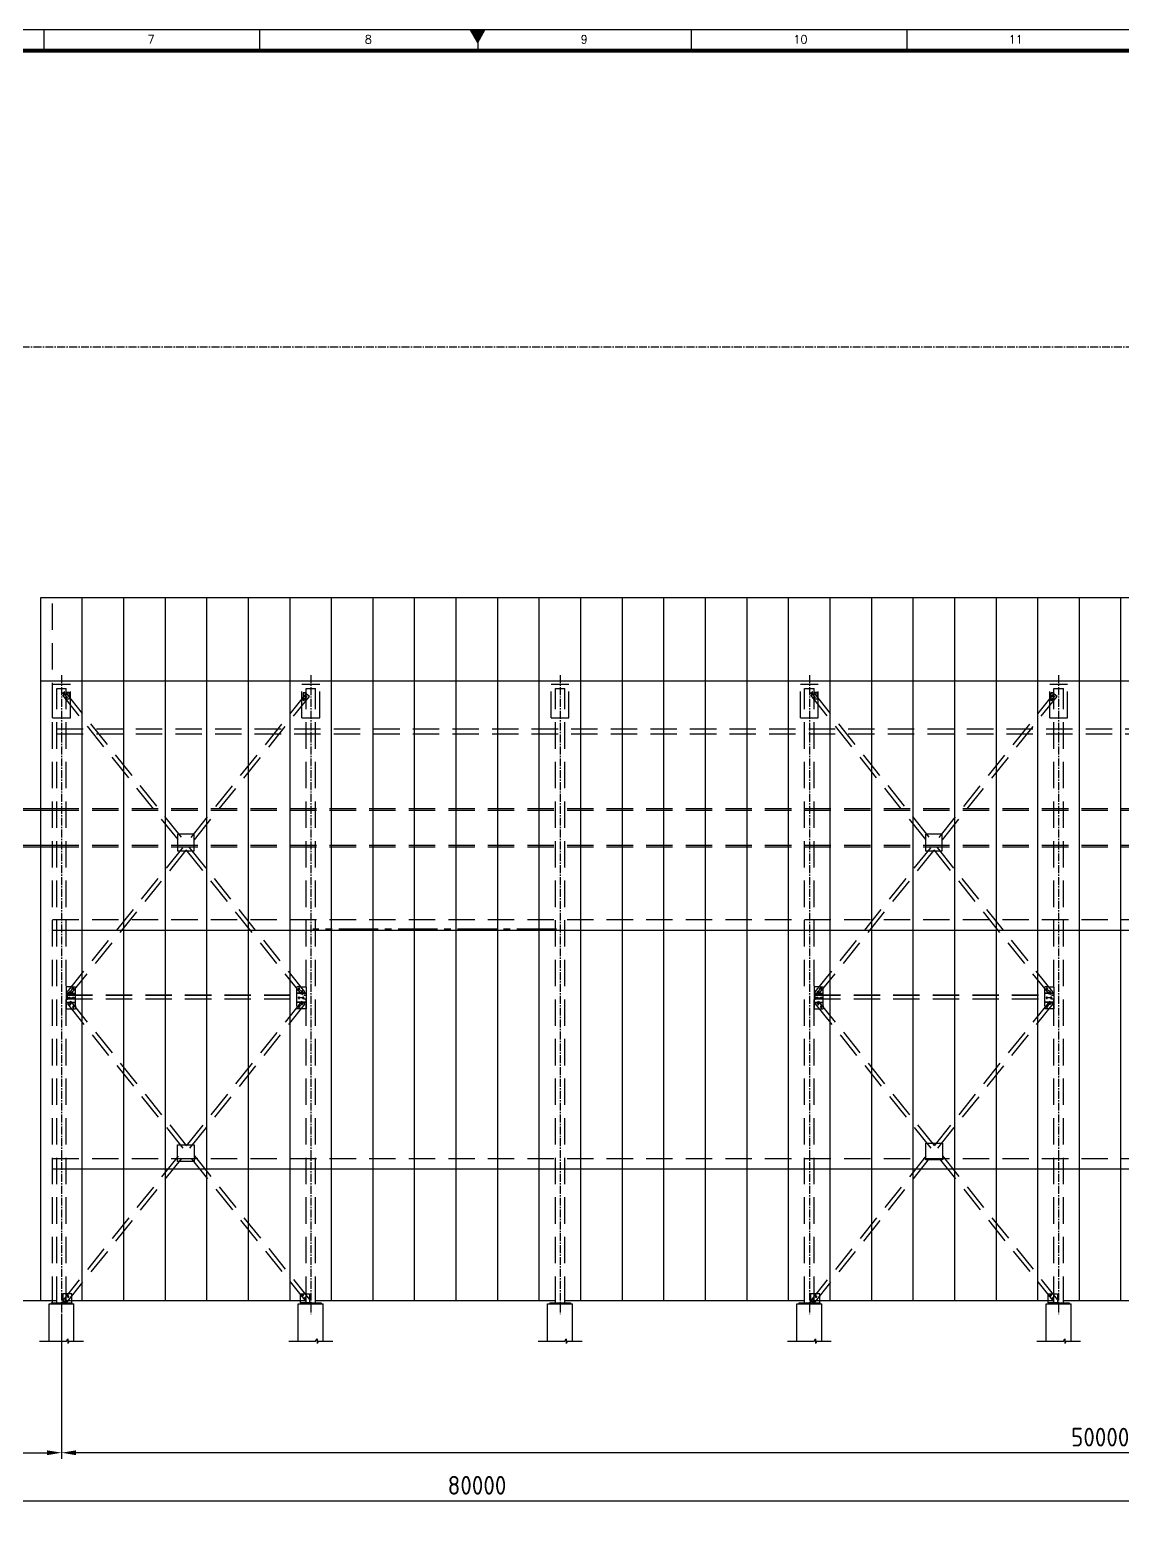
# Model space of a CAD drawing. Header units: millimetres. Extents: x -1055 to 11244, y -20673 to 2560.
# Drawn here: x 229.7 to 492.6, y 2196.6 to 2557.1 of the extents above; entities that cross this region are included whole.
import ezdxf
from ezdxf.enums import TextEntityAlignment as Align

# ---------------------------------------------------------------- set-up
doc = ezdxf.new("R2010")
doc.units = ezdxf.units.MM
doc.linetypes.add('CENTER2', pattern=[28.575, 19.05, -3.175, 3.175, -3.175])
doc.linetypes.add('DASHED2', pattern=[9.525, 6.35, -3.175])
for name, color, linetype in [('BORDER', 6, 'Continuous'), ('MAIN-1', 7, 'Continuous'), ('MAIN-2', 7, 'Continuous')]:
    doc.layers.add(name, color=color, linetype=linetype)
doc.styles.add('ACISOTS', font='isocp.shx')
doc.styles.add('ROMANS', font='romans.shx', dxfattribs={"width": 0.8})
doc.styles.get("Standard").update_dxf_attribs({"font": 'arial.ttf'})
doc.dimstyles.new('ISO-25', dxfattribs={"dimtxt": 4, "dimasz": 3.5, "dimexe": 1.5, "dimexo": 1.5, "dimgap": 1.5, "dimtad": 1, "dimtxsty": 'Standard', "dimcen": 0, "dimadec": 0, "dimazin": 0, "dimtfac": 1, "dimtmove": 0, "dimatfit": 3, "dimfxl": 1, "dimarcsym": 0})

# ---------------------------------------------------------------- blocks, each defined once
blk = doc.blocks.new('*D27768')
at = {"color": 0, "lineweight": -2}
for p, q in [((237.31, 2246.49), (237.31, 2213.18)), ((737.31, 2246.49), (737.31, 2213.18)), ((733.81, 2214.68), (240.81, 2214.68))]:
    blk.add_line(p, q, dxfattribs=at)
at = {"color": 0}
for points in [[(240.81, 2215.26), (240.81, 2214.09), (237.31, 2214.68)], [(733.81, 2214.09), (733.81, 2215.26), (737.31, 2214.68)]]:
    blk.add_solid(points, dxfattribs=at)
at = {"layer": 'Defpoints', "color": 0}
for p in [(237.31, 2247.99), (737.31, 2247.99), (237.31, 2214.68)]:
    blk.add_point(p, dxfattribs=at)
at = {"color": 0, "insert": (487.31, 2218.43), "char_height": 4.5, "attachment_point": 5, "style": 'ACISOTS'}
blk.add_mtext('50000', dxfattribs=at)
blk = doc.blocks.new('*D27769')
at = {"color": 0, "lineweight": -2}
for p, q in [((-62.69, 2246.49), (-62.69, 2213.18)), ((237.31, 2246.49), (237.31, 2213.18)), ((-59.19, 2214.68), (233.81, 2214.68))]:
    blk.add_line(p, q, dxfattribs=at)
at = {"color": 0}
for points in [[(-59.19, 2215.26), (-59.19, 2214.09), (-62.69, 2214.68)], [(233.81, 2214.09), (233.81, 2215.26), (237.31, 2214.68)]]:
    blk.add_solid(points, dxfattribs=at)
at = {"layer": 'Defpoints', "color": 0}
for p in [(-62.69, 2247.99), (237.31, 2247.99), (237.31, 2214.68)]:
    blk.add_point(p, dxfattribs=at)
at = {"color": 0, "insert": (87.31, 2218.43), "char_height": 4.5, "attachment_point": 5, "style": 'ACISOTS'}
blk.add_mtext('30000', dxfattribs=at)
blk = doc.blocks.new('*D27770')
at = {"color": 0, "lineweight": -2}
for p, q in [((-62.69, 2246.49), (-62.69, 2201.59)), ((737.31, 2246.49), (737.31, 2201.59)), ((-59.19, 2203.09), (733.81, 2203.09))]:
    blk.add_line(p, q, dxfattribs=at)
at = {"color": 0}
for points in [[(-59.19, 2203.67), (-59.19, 2202.51), (-62.69, 2203.09)], [(733.81, 2202.51), (733.81, 2203.67), (737.31, 2203.09)]]:
    blk.add_solid(points, dxfattribs=at)
at = {"layer": 'Defpoints', "color": 0}
for p in [(-62.69, 2247.99), (737.31, 2247.99), (737.31, 2203.09)]:
    blk.add_point(p, dxfattribs=at)
at = {"color": 0, "insert": (337.31, 2206.84), "char_height": 4.5, "attachment_point": 5, "style": 'ACISOTS'}
blk.add_mtext('80000', dxfattribs=at)
blk = doc.blocks.new('A$7E966B1D25363')
at = {"layer": 'MAIN-1'}
for p, q in [((0.1, 1.6), (0, 1.5)), ((0, 1.5), (0.1, 1.4)), ((0.2, 1.8), (0.1, 1.8)), ((0.1, 1.8), (0.1, 1.7)), ((0.1, 1.7), (0.1, 1.6)), ((0.1, 1.4), (0.1, 1.3)), ((0.1, 1.3), (0.1, 1.2)), ((0.1, 1.2), (0.2, 1.2)), ((0.3, 2), (0.2, 1.9)), ((0.2, 1.9), (0.2, 1.8)), ((0.2, 1.2), (0.2, 1.1)), ((0.2, 1.1), (0.3, 1)), ((0.4, 2.1), (0.3, 2.1)), ((0.3, 2.1), (0.3, 2)), ((0.3, 1), (0.3, 0.9)), ((0.3, 0.9), (0.4, 0.9)), ((0.5, 2.3), (0.4, 2.2)), ((0.4, 2.2), (0.4, 2.1)), ((0.4, 0.9), (0.4, 0.8)), ((0.4, 0.8), (0.5, 0.7)), ((0.6, 2.5), (0.5, 2.4)), ((0.5, 2.4), (0.5, 2.4)), ((0.5, 2.4), (0.5, 2.3)), ((0.5, 0.7), (0.5, 0.6)), ((0.5, 0.6), (0.5, 0.6)), ((0.5, 0.6), (0.6, 0.5)), ((0.7, 2.7), (0.6, 2.6)), ((0.6, 2.6), (0.6, 2.5)), ((0.6, 0.5), (0.6, 0.4)), ((0.6, 0.4), (0.7, 0.3)), ((0.8, 2.8), (0.7, 2.7)), ((0.7, 2.7), (0.7, 2.7)), ((0.7, 0.3), (0.7, 0.3)), ((0.7, 0.3), (0.8, 0.2)), ((0.9, 3), (0.8, 2.9)), ((0.8, 2.9), (0.8, 2.8)), ((0.8, 0.2), (0.8, 0.1)), ((0.8, 0.1), (0.9, 0)), ((1, 3), (0.9, 3)), ((0.9, 0), (1, 0)), ((1.1, 3), (1, 3)), ((1, 0), (1.1, 0)), ((1.2, 3), (1.1, 3)), ((1.1, 0), (1.2, 0)), ((1.3, 3), (1.2, 3)), ((1.2, 0), (1.3, 0)), ((1.4, 3), (1.3, 3)), ((1.3, 3), (1.3, 3)), ((1.3, 0), (1.3, 0)), ((1.3, 0), (1.4, 0)), ((1.5, 3), (1.4, 3)), ((1.4, 0), (1.5, 0)), ((1.6, 3), (1.5, 3)), ((1.5, 0), (1.6, 0)), ((1.7, 3), (1.6, 3)), ((1.6, 0), (1.7, 0)), ((1.8, 3), (1.7, 3)), ((1.7, 0), (1.8, 0)), ((1.9, 3), (1.8, 3)), ((1.8, 0), (1.9, 0)), ((2, 3), (1.9, 3)), ((1.9, 3), (1.9, 3)), ((1.9, 0), (1.9, 0)), ((1.9, 0), (2, 0)), ((2.1, 3), (2, 3)), ((2, 0), (2.1, 0)), ((2.2, 3), (2.1, 3)), ((2.1, 0), (2.2, 0)), ((2.3, 3), (2.2, 3)), ((2.2, 0), (2.3, 0)), ((2.4, 3), (2.3, 3)), ((2.3, 0), (2.4, 0)), ((2.5, 3), (2.4, 3)), ((2.4, 0), (2.5, 0)), ((2.6, 3), (2.5, 3)), ((2.5, 0), (2.6, 0)), ((2.6, 2.9), (2.6, 3)), ((2.7, 2.8), (2.6, 2.9)), ((2.6, 0.1), (2.7, 0.2)), ((2.6, 0), (2.6, 0.1)), ((2.7, 2.7), (2.7, 2.8)), ((2.8, 2.7), (2.7, 2.7)), ((2.7, 0.2), (2.7, 0.3)), ((2.7, 0.3), (2.8, 0.3)), ((2.8, 2.6), (2.8, 2.7)), ((2.9, 2.5), (2.8, 2.6)), ((2.8, 0.4), (2.9, 0.5)), ((2.8, 0.3), (2.8, 0.4)), ((2.9, 2.4), (2.9, 2.5)), ((3, 2.4), (2.9, 2.4)), ((2.9, 0.5), (2.9, 0.6)), ((2.9, 0.6), (3, 0.6)), ((3, 2.3), (3, 2.4)), ((3.1, 2.2), (3, 2.3)), ((3, 0.7), (3.1, 0.8)), ((3, 0.6), (3, 0.7)), ((3.1, 2.1), (3.1, 2.2)), ((3.2, 2), (3.1, 2.1)), ((3.1, 2.1), (3.1, 2.1)), ((3.1, 0.9), (3.2, 1)), ((3.1, 0.8), (3.1, 0.9)), ((3.1, 0.9), (3.1, 0.9)), ((3.2, 1.9), (3.2, 2)), ((3.3, 1.8), (3.2, 1.9)), ((3.2, 1.1), (3.3, 1.2)), ((3.2, 1), (3.2, 1.1)), ((3.4, 1.7), (3.3, 1.8)), ((3.3, 1.8), (3.3, 1.8)), ((3.3, 1.2), (3.4, 1.3)), ((3.3, 1.2), (3.3, 1.2)), ((3.4, 1.6), (3.4, 1.7)), ((3.5, 1.5), (3.4, 1.6)), ((3.4, 1.4), (3.5, 1.5)), ((3.4, 1.3), (3.4, 1.4))]:
    blk.add_line(p, q, dxfattribs=at)
for radius, start, end in [(1.37, 0, 180), (1.37, 180, 0), (1, 0, 180), (1, 180, 0), (0.865, 0, 180), (0.865, 180, 0)]:
    blk.add_arc((1.7, 1.5), radius, start, end, dxfattribs=at)
at = {"layer": 'MAIN-2'}
for p, q in [((0, 1.5), (0, 1.5)), ((0.9, 3), (0.9, 3)), ((0.9, 0), (0.9, 0)), ((2.6, 3), (2.6, 3)), ((2.6, 0), (2.6, 0)), ((3.5, 1.5), (3.5, 1.5))]:
    blk.add_line(p, q, dxfattribs=at)
for radius, start, end in [(1.37, 0, 180), (1.37, 180, 0), (1, 0, 180), (1, 180, 0)]:
    blk.add_arc((1.7, 1.5), radius, start, end, dxfattribs=at)
blk = doc.blocks.new('A1B')
at = {"layer": 'BORDER', "color": 1}
for p, q in [((316.12, 585), (316.12, 590)), ((368.06, 585), (368.06, 590)), ((471.94, 585), (471.94, 590)), ((523.88, 585), (523.88, 590))]:
    blk.add_line(p, q, dxfattribs=at)
at = {"layer": 'BORDER'}
for p, q in [((420.5, 587), (418.77, 590)), ((420.5, 590), (420.5, 585)), ((420.5, 587), (422.23, 590)), ((420.5, 588), (420.5, 585))]:
    blk.add_line(p, q, dxfattribs=at)
blk.add_lwpolyline([(837, 3), (837, 590), (3, 590), (3, 3)], close=True, dxfattribs=at)
at = {"layer": 'BORDER', "const_width": 1}
blk.add_lwpolyline([(8, 8), (832, 8), (832, 585), (8, 585)], close=True, dxfattribs=at)
at = {"layer": 'BORDER'}
blk.add_solid([(422.23, 590), (418.77, 590), (420.5, 587)], dxfattribs=at)
at = {"layer": 'BORDER', "color": 1, "style": 'ROMANS'}
for s, p in [('7', (341.88, 586.75)), ('8', (394.13, 586.75)), ('9', (446.1, 586.75)), ('10', (498.13, 586.75)), ('11', (549.97, 586.75))]:
    blk.add_text(s, height=2, dxfattribs=at).set_placement(p, align=Align.CENTER)
blk = doc.blocks.new('A$7E9AD11343840')
for p, q in [((2.29, 0.53), (2.29, 9.5)), ((8.29, 0.53), (8.29, 9.5)), ((0, 0.53), (6.46, 0.53)), ((6.46, 0.53), (6.79, 1.06)), ((6.79, 1.06), (6.79, 0)), ((7.11, 0.53), (6.79, 0)), ((7.11, 0.53), (10.57, 0.53))]:
    blk.add_line(p, q)

msp = doc.modelspace()

# ---------------------------------------------------------------- linework, layer by layer
at = {"color": 3, "linetype": 'CENTER2', "ltscale": 0.1}
for p, q in [((-63.750777, 2480.828883), (735.323487, 2480.828883)), ((237.305834, 2401.776548), (237.305834, 2247.99247)), ((297.305834, 2401.776548), (297.305834, 2247.99247)), ((357.305834, 2401.776548), (357.305834, 2247.99247)), ((417.305834, 2401.776548), (417.305834, 2247.99247)), ((477.305834, 2401.776548), (477.305834, 2247.99247))]:
    msp.add_line(p, q, dxfattribs=at)
for p, q in [((232.305834, 2420.492496), (742.305834, 2420.492496)), ((232.305834, 2251.29247), (232.305834, 2420.492496)), ((237.326823, 2397.323558), (238.145264, 2397.899643)), ((237.775899, 2397.086746), (238.148651, 2397.459498)), ((237.810564, 2397.488658), (238.689577, 2396.239848)), ((417.326823, 2397.323558), (418.145264, 2397.899643)), ((417.775899, 2397.086746), (418.148651, 2397.459498)), ((417.810564, 2397.488658), (418.689577, 2396.239848)), ((238.32233, 2396.303672), (238.753401, 2396.607095)), ((295.784146, 2395.670467), (295.353075, 2395.97389)), ((296.295913, 2396.855453), (295.416899, 2395.606643)), ((296.330577, 2396.453541), (295.957825, 2396.826293)), ((296.973988, 2396.684151), (296.155547, 2397.260236)), ((418.32233, 2396.303672), (418.753401, 2396.607095)), ((475.784146, 2395.670467), (475.353075, 2395.97389)), ((476.295913, 2396.855453), (475.416899, 2395.606643)), ((476.330577, 2396.453541), (475.957825, 2396.826293)), ((476.973988, 2396.684151), (476.155547, 2397.260236)), ((-64.834166, 2369.70247), (235.165834, 2369.70247)), ((-64.834166, 2369.33647), (235.165834, 2369.33647)), ((-64.834166, 2360.85847), (235.165834, 2360.85847)), ((-64.834166, 2360.49247), (235.165834, 2360.49247)), ((238.73162, 2325.575689), (239.549358, 2325.000099)), ((239.252351, 2325.762065), (239.625103, 2325.389313)), ((239.287015, 2325.360154), (240.166029, 2326.608963)), ((239.798781, 2326.545139), (240.229853, 2326.241716)), ((294.65221, 2326.469172), (294.279458, 2326.09642)), ((295.359316, 2325.389313), (294.279458, 2326.469172)), ((295.359316, 2325.762065), (294.986564, 2325.389313)), ((295.880047, 2325.575689), (295.17294, 2324.868583)), ((418.742063, 2325.454615), (419.559801, 2324.879025)), ((419.252351, 2325.762065), (419.625103, 2325.389313)), ((419.287015, 2325.360154), (420.166029, 2326.608963)), ((419.798781, 2326.545139), (420.229853, 2326.241716)), ((474.65221, 2326.469172), (474.279458, 2326.09642)), ((475.359316, 2325.389313), (474.279458, 2326.469172)), ((475.359316, 2325.762065), (474.986564, 2325.389313)), ((475.880047, 2325.575689), (475.17294, 2324.868583)), ((238.645834, 2324.632796), (238.645834, 2323.632796)), ((239.539774, 2323.278874), (238.73162, 2322.689903)), ((238.882258, 2324.132796), (240.409409, 2324.132796)), ((239.145834, 2324.396372), (239.145834, 2323.869221)), ((239.252351, 2322.503527), (239.625103, 2322.876279)), ((239.252351, 2322.503527), (239.625103, 2322.876279)), ((239.959458, 2321.79642), (240.33221, 2322.169172)), ((239.959458, 2321.79642), (240.33221, 2322.169172)), ((240.145834, 2324.396372), (240.145834, 2323.869221)), ((295.729409, 2324.132796), (294.202258, 2324.132796)), ((295.359316, 2322.876279), (294.279458, 2321.79642)), ((295.359316, 2322.876279), (294.279458, 2321.79642)), ((294.65221, 2321.79642), (294.279458, 2322.169172)), ((294.65221, 2321.79642), (294.279458, 2322.169172)), ((294.465834, 2324.396372), (294.465834, 2323.869221)), ((295.359316, 2322.503527), (294.986564, 2322.876279)), ((295.359316, 2322.503527), (294.986564, 2322.876279)), ((295.880047, 2322.689903), (295.071893, 2323.278874)), ((295.880047, 2322.689903), (295.071893, 2323.278874)), ((295.465834, 2324.396372), (295.465834, 2323.869221)), ((418.645834, 2324.632796), (418.645834, 2323.632796)), ((419.539774, 2323.278874), (418.73162, 2322.689903)), ((418.882258, 2324.132796), (420.409409, 2324.132796)), ((419.145834, 2324.396372), (419.145834, 2323.869221)), ((419.252351, 2322.503527), (419.625103, 2322.876279)), ((419.252351, 2322.503527), (419.625103, 2322.876279)), ((419.959458, 2321.79642), (420.33221, 2322.169172)), ((419.959458, 2321.79642), (420.33221, 2322.169172)), ((420.145834, 2324.396372), (420.145834, 2323.869221)), ((475.729409, 2324.132796), (474.202258, 2324.132796)), ((475.359316, 2322.876279), (474.279458, 2321.79642)), ((475.359316, 2322.876279), (474.279458, 2321.79642)), ((474.65221, 2321.79642), (474.279458, 2322.169172)), ((474.65221, 2321.79642), (474.279458, 2322.169172)), ((474.465834, 2324.396372), (474.465834, 2323.869221)), ((475.359316, 2322.503527), (474.986564, 2322.876279)), ((475.359316, 2322.503527), (474.986564, 2322.876279)), ((475.880047, 2322.689903), (475.071893, 2323.278874)), ((475.880047, 2322.689903), (475.071893, 2323.278874)), ((475.465834, 2324.396372), (475.465834, 2323.869221)), ((236.165834, 2250.74247), (236.165834, 2253.406519)), ((238.445834, 2250.74247), (238.445834, 2253.307692)), ((178.445834, 2251.29247), (236.165834, 2251.29247)), ((234.305834, 2250.49247), (240.305834, 2250.49247)), ((234.805834, 2250.74247), (234.805834, 2250.49247)), ((234.805834, 2250.74247), (239.805834, 2250.74247)), ((234.805834, 2250.74247), (234.805834, 2250.49247)), ((234.805834, 2250.74247), (239.805834, 2250.74247)), ((234.805834, 2250.49247), (239.805834, 2250.49247)), ((234.805834, 2250.49247), (239.805834, 2250.49247)), ((237.637679, 2251.331441), (238.445834, 2250.74247)), ((238.126189, 2251.171591), (238.498941, 2251.544342)), ((238.126189, 2251.171591), (238.498941, 2251.544342)), ((238.445834, 2251.29247), (296.165834, 2251.29247)), ((238.729652, 2252.057954), (239.102404, 2252.430706)), ((238.729652, 2252.057954), (239.102404, 2252.430706)), ((239.805834, 2250.74247), (239.805834, 2250.49247)), ((239.805834, 2250.74247), (239.805834, 2250.49247)), ((239.805834, 2250.74247), (239.805834, 2250.49247)), ((294.305834, 2250.49247), (300.305834, 2250.49247)), ((294.805834, 2250.74247), (294.805834, 2250.49247)), ((294.805834, 2250.74247), (299.805834, 2250.74247)), ((294.805834, 2250.74247), (294.805834, 2250.49247)), ((294.805834, 2250.49247), (299.805834, 2250.49247)), ((295.233425, 2252.441565), (295.606176, 2252.814317)), ((295.233425, 2252.441565), (295.606176, 2252.814317)), ((295.74616, 2251.661316), (296.118912, 2252.034068)), ((295.74616, 2251.661316), (296.118912, 2252.034068)), ((298.445834, 2251.29247), (356.165834, 2251.29247)), ((299.805834, 2250.74247), (299.805834, 2250.49247)), ((354.305834, 2250.49247), (360.305834, 2250.49247)), ((354.805834, 2250.74247), (354.805834, 2250.49247)), ((354.805834, 2250.74247), (359.805834, 2250.74247)), ((354.805834, 2250.49247), (359.805834, 2250.49247)), ((358.445834, 2251.29247), (416.165834, 2251.29247)), ((359.805834, 2250.74247), (359.805834, 2250.49247)), ((414.305834, 2250.49247), (420.305834, 2250.49247)), ((414.805834, 2250.74247), (414.805834, 2250.49247)), ((414.805834, 2250.74247), (419.805834, 2250.74247)), ((414.805834, 2250.49247), (419.805834, 2250.49247)), ((417.637679, 2251.331441), (418.445834, 2250.74247)), ((418.126189, 2251.171591), (418.498941, 2251.544342)), ((418.126189, 2251.171591), (418.498941, 2251.544342)), ((418.445834, 2251.29247), (476.165834, 2251.29247)), ((418.729652, 2252.057954), (419.102404, 2252.430706)), ((418.729652, 2252.057954), (419.102404, 2252.430706)), ((419.805834, 2250.74247), (419.805834, 2250.49247)), ((419.805834, 2250.74247), (419.805834, 2250.49247)), ((474.305834, 2250.49247), (480.305834, 2250.49247)), ((474.805834, 2250.74247), (474.805834, 2250.49247)), ((474.805834, 2250.74247), (474.805834, 2250.49247)), ((474.805834, 2250.74247), (479.805834, 2250.74247)), ((474.805834, 2250.49247), (479.805834, 2250.49247)), ((475.233425, 2252.441565), (475.606176, 2252.814317)), ((475.233425, 2252.441565), (475.606176, 2252.814317)), ((475.74616, 2251.661316), (476.118912, 2252.034068)), ((475.74616, 2251.661316), (476.118912, 2252.034068)), ((478.445834, 2251.29247), (536.165834, 2251.29247)), ((479.805834, 2250.74247), (479.805834, 2250.49247)), ((237.305834, 2247.99247), (237.305834, 2238.192338))]:
    msp.add_line(p, q)
at = {"color": 2, "linetype": 'DASHED2'}
for p, q in [((235.165834, 2250.74247), (235.165834, 2420.492496)), ((235.165834, 2399.620798), (239.445834, 2399.620798)), ((235.165834, 2391.500484), (235.165834, 2399.620798)), ((236.165834, 2250.74247), (236.165834, 2398.556287)), ((236.165834, 2398.556287), (238.445834, 2398.556287)), ((295.880047, 2325.575689), (238.145264, 2397.899643)), ((238.445834, 2250.74247), (238.445834, 2398.556287)), ((238.445834, 2397.573122), (239.169382, 2397.573122)), ((239.445834, 2391.500484), (239.445834, 2399.620798)), ((295.165834, 2399.620798), (299.445834, 2399.620798)), ((295.165834, 2391.500484), (295.165834, 2399.620798)), ((296.182275, 2397.463432), (295.458727, 2397.463432)), ((296.165834, 2250.74247), (296.165834, 2398.556287)), ((296.165834, 2398.556287), (298.445834, 2398.556287)), ((298.445834, 2250.74247), (298.445834, 2398.556287)), ((299.445834, 2391.500484), (299.445834, 2399.620798)), ((355.165834, 2399.620798), (359.445834, 2399.620798)), ((355.165834, 2391.500484), (355.165834, 2399.620798)), ((356.165834, 2250.74247), (356.165834, 2398.556287)), ((356.165834, 2398.556287), (358.445834, 2398.556287)), ((358.445834, 2250.74247), (358.445834, 2398.556287)), ((359.445834, 2391.500484), (359.445834, 2399.620798)), ((415.165834, 2399.620798), (419.445834, 2399.620798)), ((415.165834, 2391.500484), (415.165834, 2399.620798)), ((416.165834, 2250.74247), (416.165834, 2398.556287)), ((416.165834, 2398.556287), (418.445834, 2398.556287)), ((475.880047, 2325.575689), (418.145264, 2397.899643)), ((418.445834, 2250.74247), (418.445834, 2398.556287)), ((418.445834, 2397.573122), (419.169382, 2397.573122)), ((419.445834, 2391.500484), (419.445834, 2399.620798)), ((475.165834, 2399.620798), (479.445834, 2399.620798)), ((475.165834, 2391.500484), (475.165834, 2399.620798)), ((476.182275, 2397.463432), (475.458727, 2397.463432)), ((476.165834, 2250.74247), (476.165834, 2398.556287)), ((476.165834, 2398.556287), (478.445834, 2398.556287)), ((478.445834, 2250.74247), (478.445834, 2398.556287)), ((479.445834, 2391.500484), (479.445834, 2399.620798)), ((295.071893, 2324.986718), (237.326823, 2397.323558)), ((238.462275, 2396.066015), (239.169382, 2396.066015)), ((238.73162, 2325.575689), (296.165834, 2397.273122)), ((239.169382, 2396.773122), (239.169382, 2396.066015)), ((239.539774, 2324.986718), (296.973988, 2396.684151)), ((295.458727, 2396.663432), (295.458727, 2395.956325)), ((296.165834, 2395.956325), (295.458727, 2395.956325)), ((475.071893, 2324.986718), (417.326823, 2397.323558)), ((418.462275, 2396.066015), (419.169382, 2396.066015)), ((418.73162, 2325.575689), (476.165834, 2397.273122)), ((419.169382, 2396.773122), (419.169382, 2396.066015)), ((419.539774, 2324.986718), (476.973988, 2396.684151)), ((475.458727, 2396.663432), (475.458727, 2395.956325)), ((476.165834, 2395.956325), (475.458727, 2395.956325)), ((235.165834, 2391.500484), (239.445834, 2391.500484)), ((295.165834, 2391.500484), (299.445834, 2391.500484)), ((355.165834, 2391.500484), (359.445834, 2391.500484)), ((415.165834, 2391.500484), (419.445834, 2391.500484)), ((475.165834, 2391.500484), (479.445834, 2391.500484)), ((236.165834, 2388.89247), (738.445834, 2388.89247)), ((236.165834, 2387.66747), (738.445834, 2387.66747)), ((235.165834, 2369.70247), (739.445834, 2369.70247)), ((235.165834, 2369.33647), (739.445834, 2369.33647)), ((235.165834, 2360.85847), (739.445834, 2360.85847)), ((235.165834, 2360.49247), (739.445834, 2360.49247)), ((238.445834, 2325.275689), (240.645834, 2325.275689)), ((239.938727, 2326.782796), (240.645834, 2326.782796)), ((240.645834, 2326.075689), (240.645834, 2326.782796)), ((294.67294, 2326.782796), (293.965834, 2326.782796)), ((293.965834, 2326.075689), (293.965834, 2326.782796)), ((296.165834, 2325.275689), (293.965834, 2325.275689)), ((418.445834, 2325.275689), (420.645834, 2325.275689)), ((419.938727, 2326.782796), (420.645834, 2326.782796)), ((420.645834, 2326.075689), (420.645834, 2326.782796)), ((474.67294, 2326.782796), (473.965834, 2326.782796)), ((473.965834, 2326.075689), (473.965834, 2326.782796)), ((476.165834, 2325.275689), (473.965834, 2325.275689)), ((295.071893, 2323.278874), (237.637679, 2251.331441)), ((238.445834, 2325.175689), (240.645834, 2325.175689)), ((238.445834, 2324.882796), (296.165834, 2324.882796)), ((238.445834, 2324.782796), (296.165834, 2324.782796)), ((238.445834, 2323.882796), (296.165834, 2323.882796)), ((238.445834, 2323.089903), (240.645834, 2323.089903)), ((238.445834, 2323.089903), (240.645834, 2323.089903)), ((238.445834, 2322.989903), (240.645834, 2322.989903)), ((238.445834, 2322.989903), (240.645834, 2322.989903)), ((295.880047, 2322.689903), (238.445834, 2250.74247)), ((238.73162, 2322.689903), (296.165834, 2250.99247)), ((239.539774, 2323.278874), (296.973988, 2251.581441)), ((240.645834, 2323.632796), (240.645834, 2324.632796)), ((240.645834, 2322.189903), (240.645834, 2321.482796)), ((240.645834, 2322.189903), (240.645834, 2321.482796)), ((296.165834, 2325.175689), (293.965834, 2325.175689)), ((293.965834, 2323.632796), (293.965834, 2324.632796)), ((296.165834, 2323.089903), (293.965834, 2323.089903)), ((296.165834, 2323.089903), (293.965834, 2323.089903)), ((296.165834, 2322.989903), (293.965834, 2322.989903)), ((296.165834, 2322.989903), (293.965834, 2322.989903)), ((293.965834, 2322.189903), (293.965834, 2321.482796)), ((293.965834, 2322.189903), (293.965834, 2321.482796)), ((475.071893, 2323.278874), (417.637679, 2251.331441)), ((418.445834, 2325.175689), (420.645834, 2325.175689)), ((418.445834, 2324.882796), (476.165834, 2324.882796)), ((418.445834, 2324.782796), (476.165834, 2324.782796)), ((418.445834, 2323.882796), (476.165834, 2323.882796)), ((418.445834, 2323.089903), (420.645834, 2323.089903)), ((418.445834, 2323.089903), (420.645834, 2323.089903)), ((418.445834, 2322.989903), (420.645834, 2322.989903)), ((418.445834, 2322.989903), (420.645834, 2322.989903)), ((475.880047, 2322.689903), (418.445834, 2250.74247)), ((418.73162, 2322.689903), (476.165834, 2250.99247)), ((419.539774, 2323.278874), (476.973988, 2251.581441)), ((420.645834, 2323.632796), (420.645834, 2324.632796)), ((420.645834, 2322.189903), (420.645834, 2321.482796)), ((420.645834, 2322.189903), (420.645834, 2321.482796)), ((476.165834, 2325.175689), (473.965834, 2325.175689)), ((473.965834, 2323.632796), (473.965834, 2324.632796)), ((476.165834, 2323.089903), (473.965834, 2323.089903)), ((476.165834, 2323.089903), (473.965834, 2323.089903)), ((476.165834, 2322.989903), (473.965834, 2322.989903)), ((476.165834, 2322.989903), (473.965834, 2322.989903)), ((473.965834, 2322.189903), (473.965834, 2321.482796)), ((473.965834, 2322.189903), (473.965834, 2321.482796)), ((239.938727, 2321.482796), (240.645834, 2321.482796)), ((239.938727, 2321.482796), (240.645834, 2321.482796)), ((294.67294, 2321.482796), (293.965834, 2321.482796)), ((294.67294, 2321.482796), (293.965834, 2321.482796)), ((419.938727, 2321.482796), (420.645834, 2321.482796)), ((419.938727, 2321.482796), (420.645834, 2321.482796)), ((474.67294, 2321.482796), (473.965834, 2321.482796)), ((474.67294, 2321.482796), (473.965834, 2321.482796))]:
    msp.add_line(p, q, dxfattribs=at)
at = {"color": 6}
for p, q in [((242.305834, 2251.29247), (242.305834, 2420.492496)), ((252.305834, 2251.29247), (252.305834, 2420.492496)), ((262.305834, 2251.29247), (262.305834, 2420.492496)), ((272.305834, 2251.29247), (272.305834, 2420.492496)), ((282.305834, 2251.29247), (282.305834, 2420.492496)), ((292.305834, 2251.29247), (292.305834, 2420.492496)), ((302.305834, 2251.29247), (302.305834, 2420.492496)), ((312.305834, 2251.29247), (312.305834, 2420.492496)), ((322.305834, 2251.29247), (322.305834, 2420.492496)), ((332.305834, 2251.29247), (332.305834, 2420.492496)), ((342.305834, 2251.29247), (342.305834, 2420.492496)), ((352.305834, 2251.29247), (352.305834, 2420.492496)), ((362.305834, 2251.29247), (362.305834, 2420.492496)), ((372.305834, 2251.29247), (372.305834, 2420.492496)), ((382.305834, 2251.29247), (382.305834, 2420.492496)), ((392.305834, 2251.29247), (392.305834, 2420.492496)), ((402.305834, 2251.29247), (402.305834, 2420.492496)), ((412.305834, 2251.29247), (412.305834, 2420.492496)), ((422.305834, 2251.29247), (422.305834, 2420.492496)), ((432.305834, 2251.29247), (432.305834, 2420.492496)), ((442.305834, 2251.29247), (442.305834, 2420.492496)), ((452.305834, 2251.29247), (452.305834, 2420.492496)), ((462.305834, 2251.29247), (462.305834, 2420.492496)), ((472.305834, 2251.29247), (472.305834, 2420.492496)), ((482.305834, 2251.29247), (482.305834, 2420.492496)), ((492.305834, 2251.29247), (492.305834, 2420.492496)), ((232.305834, 2400.467564), (742.305834, 2400.467564)), ((235.165834, 2340.467564), (739.445834, 2340.467564)), ((235.165834, 2282.967564), (739.445834, 2282.967564))]:
    msp.add_line(p, q, dxfattribs=at)
at = {"color": 6, "linetype": 'DASHED2'}
for p, q in [((235.165834, 2342.967564), (739.445834, 2342.967564)), ((235.165834, 2285.49247), (739.445834, 2285.49247))]:
    msp.add_line(p, q, dxfattribs=at)
at = {"color": 3, "linetype": 'CENTER2', "ltscale": 0.5}
msp.add_line((356.410586, 2340.63447), (297.80413, 2340.63447), dxfattribs=at)
for points in [[(238.445834, 2397.673122), (239.169382, 2397.673122), (239.169382, 2396.773122)], [(296.182275, 2397.563432), (295.458727, 2397.563432), (295.458727, 2396.663432)], [(418.445834, 2397.673122), (419.169382, 2397.673122), (419.169382, 2396.773122)], [(476.182275, 2397.563432), (475.458727, 2397.563432), (475.458727, 2396.663432)], [(239.938727, 2326.782796), (238.445834, 2326.782796), (238.445834, 2321.482796), (239.938727, 2321.482796)], [(239.938727, 2326.782796), (238.445834, 2326.782796), (238.445834, 2321.482796), (239.938727, 2321.482796)], [(240.645834, 2324.632796), (240.645834, 2326.075689)], [(293.965834, 2324.632796), (293.965834, 2326.075689)], [(294.67294, 2326.782796), (296.165834, 2326.782796), (296.165834, 2321.482796), (294.67294, 2321.482796)], [(294.67294, 2326.782796), (296.165834, 2326.782796), (296.165834, 2321.482796), (294.67294, 2321.482796)], [(419.938727, 2326.782796), (418.445834, 2326.782796), (418.445834, 2321.482796), (419.938727, 2321.482796)], [(419.938727, 2326.782796), (418.445834, 2326.782796), (418.445834, 2321.482796), (419.938727, 2321.482796)], [(420.645834, 2324.632796), (420.645834, 2326.075689)], [(473.965834, 2324.632796), (473.965834, 2326.075689)], [(474.67294, 2326.782796), (476.165834, 2326.782796), (476.165834, 2321.482796), (474.67294, 2321.482796)], [(474.67294, 2326.782796), (476.165834, 2326.782796), (476.165834, 2321.482796), (474.67294, 2321.482796)], [(240.645834, 2322.189903), (240.645834, 2323.632796)], [(240.645834, 2322.189903), (240.645834, 2323.632796)], [(293.965834, 2322.189903), (293.965834, 2323.632796)], [(420.645834, 2322.189903), (420.645834, 2323.632796)], [(420.645834, 2322.189903), (420.645834, 2323.632796)], [(473.965834, 2322.189903), (473.965834, 2323.632796)]]:
    msp.add_lwpolyline(points)
for points in [[(265.22838, 2363.490737), (265.22838, 2359.490737), (269.22838, 2359.490737), (269.22838, 2363.490737)], [(445.22838, 2363.490737), (445.22838, 2359.490737), (449.22838, 2359.490737), (449.22838, 2363.490737)], [(265.22838, 2284.774855), (265.22838, 2288.774855), (269.22838, 2288.774855), (269.22838, 2284.774855)], [(445.313946, 2285.152006), (445.313946, 2289.152006), (449.313946, 2289.152006), (449.313946, 2285.152006)]]:
    msp.add_lwpolyline(points, close=True)
at = {"color": 2, "linetype": 'DASHED2'}
for points in [[(239.805834, 2250.74247), (239.805834, 2252.89247), (237.605834, 2252.89247), (237.605834, 2250.74247)], [(294.805834, 2250.74247), (294.805834, 2252.89247), (297.005834, 2252.89247), (297.005834, 2250.74247)], [(419.805834, 2250.74247), (419.805834, 2252.89247), (417.605834, 2252.89247), (417.605834, 2250.74247)], [(474.805834, 2250.74247), (474.805834, 2252.89247), (477.005834, 2252.89247), (477.005834, 2250.74247)]]:
    msp.add_lwpolyline(points, close=True, dxfattribs=at)

# ---------------------------------------------------------------- block references
for name, p in [('A1B', (-82.996581, 1967.056595)), ('A$7E9AD11343840', (232.018337, 2240.991416)), ('A$7E9AD11343840', (292.018337, 2240.991416)), ('A$7E9AD11343840', (352.018337, 2240.991416)), ('A$7E9AD11343840', (412.018337, 2240.991416)), ('A$7E9AD11343840', (472.018337, 2240.991416))]:
    msp.add_blockref(name, p)
at = {"yscale": 0.1, "zscale": 0.1}
for p, xscale, rotation in [((237.733735, 2397.28953), 0.1, 315), ((417.733735, 2397.28953), 0.1, 315), ((238.31551, 2396.510682), 0.1, 305.1409882381374), ((295.790967, 2395.877477), -0.1, 54.85901176186257), ((296.372742, 2396.656326), -0.1, 45), ((418.31551, 2396.510682), 0.1, 305.1409882381374), ((475.790967, 2395.877477), -0.1, 54.85901176186257), ((476.372742, 2396.656326), -0.1, 45), ((239.210186, 2325.559281), -0.1, 225), ((239.791961, 2326.33813), -0.1, 234.8590117618626), ((294.694374, 2326.266388), 0.1, 135), ((295.401481, 2325.559281), 0.1, 135), ((419.210186, 2325.559281), -0.1, 225), ((419.791961, 2326.33813), -0.1, 234.8590117618626), ((474.694374, 2326.266388), 0.1, 135), ((475.401481, 2325.559281), 0.1, 135), ((238.972629, 2324.282796), -0.1, 180), ((239.210186, 2322.706311), 0.1, 315), ((239.210186, 2322.706311), 0.1, 315), ((239.917293, 2321.999205), 0.1, 315), ((239.917293, 2321.999205), 0.1, 315), ((239.972629, 2324.282796), -0.1, 180), ((294.694374, 2321.999205), -0.1, 45), ((294.694374, 2321.999205), -0.1, 45), ((294.639039, 2324.282796), 0.1, 180), ((295.401481, 2322.706311), -0.1, 45), ((295.401481, 2322.706311), -0.1, 45), ((295.639039, 2324.282796), 0.1, 180), ((418.972629, 2324.282796), -0.1, 180), ((419.210186, 2322.706311), 0.1, 315), ((419.210186, 2322.706311), 0.1, 315), ((419.917293, 2321.999205), 0.1, 315), ((419.917293, 2321.999205), 0.1, 315), ((419.972629, 2324.282796), -0.1, 180), ((474.694374, 2321.999205), -0.1, 45), ((474.694374, 2321.999205), -0.1, 45), ((474.639039, 2324.282796), 0.1, 180), ((475.401481, 2322.706311), -0.1, 45), ((475.401481, 2322.706311), -0.1, 45), ((475.639039, 2324.282796), 0.1, 180), ((238.084024, 2251.374375), 0.1, 315), ((238.084024, 2251.374375), 0.1, 315), ((238.687487, 2252.260738), 0.1, 315), ((238.687487, 2252.260738), 0.1, 315), ((295.19126, 2252.64435), 0.1, 315), ((295.19126, 2252.64435), 0.1, 315), ((295.703995, 2251.864101), 0.1, 315), ((295.703995, 2251.864101), 0.1, 315), ((418.084024, 2251.374375), 0.1, 315), ((418.084024, 2251.374375), 0.1, 315), ((418.687487, 2252.260738), 0.1, 315), ((418.687487, 2252.260738), 0.1, 315), ((475.19126, 2252.64435), 0.1, 315), ((475.19126, 2252.64435), 0.1, 315), ((475.703995, 2251.864101), 0.1, 315), ((475.703995, 2251.864101), 0.1, 315)]:
    msp.add_blockref('A$7E966B1D25363', p, dxfattribs=dict(at, xscale=xscale, rotation=rotation))

# ---------------------------------------------------------------- dimensions: what is measured, and where the dimension line sits
dim = msp.add_linear_dim(base=(237.305834, 2214.677644), p1=(-62.694166, 2247.99247), p2=(237.305834, 2247.99247), dimstyle='ISO-25', override={"dimtxt": 4.5, "dimdec": 0, "dimlfac": 100, "dimtxsty": 'ACISOTS'})
dim.commit()
dim.dimension.update_dxf_attribs({"geometry": '*D27769', "text_midpoint": (87.305834, 2218.427644)})
for base, p1, p2, picture, middle in [((737.305834, 2203.090027), (-62.694166, 2247.99247), (737.305834, 2247.99247), '*D27770', (337.305834, 2203.090027)), ((237.305834, 2214.677644), (737.305834, 2247.99247), (237.305834, 2247.99247), '*D27768', (487.305834, 2214.677644))]:
    dim = msp.add_linear_dim(base=base, p1=p1, p2=p2, dimstyle='ISO-25', override={"dimtxt": 4.5, "dimdec": 0, "dimlfac": 100, "dimtxsty": 'ACISOTS'})
    dim.commit()
    dim.dimension.update_dxf_attribs({"geometry": picture, "text_midpoint": middle, "dimtype": 160})

doc.saveas('drawing.dxf')
